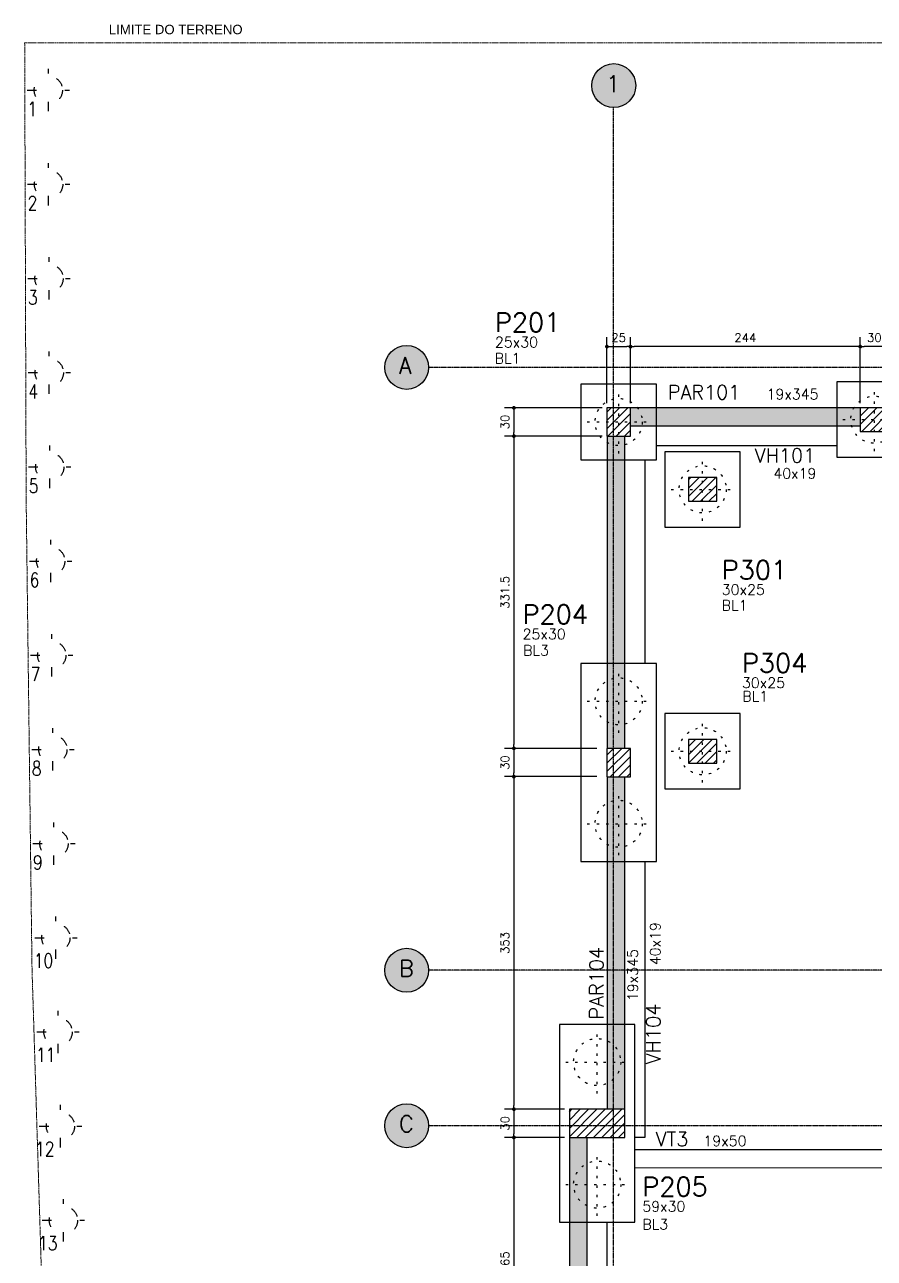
# Model space of a CAD drawing. Extents: x -39962 to 15224, y 23445 to 41277.
# Drawn here: x 203 to 1105, y 30134 to 31443 of the extents above; entities that cross this region are included whole.
import ezdxf

# ---------------------------------------------------------------- set-up
doc = ezdxf.new("R2010")
doc.units = 0
for name, pattern in [('AXES', [0.54, 0.3, -0.08, 0.08, -0.08]), ('Double dash', [55, 20, -5, 10, -5, 10, -5]), ('ESTILO_TQS_0002', [0.4, 0.1, -0.3])]:
    doc.linetypes.add(name, pattern=pattern)
doc.layers.get('0').update_dxf_attribs({"linetype": 'CONTINUOUS'})
doc.layers.get('Defpoints').update_dxf_attribs({"linetype": 'CONTINUOUS'})
for name, color, linetype in [('228', 2, 'CONTINUOUS'), ('BLOCO', 3, 'CONTINUOUS'), ('COTA', 1, 'CONTINUOUS'), ('EIXOS', 1, 'AXES'), ('ESTACA', 1, 'ESTILO_TQS_0002'), ('H3', 253, 'CONTINUOUS'), ('H4', 254, 'CONTINUOUS'), ('H5', 1, 'CONTINUOUS'), ('IND-EIXOS', 2, 'CONTINUOUS'), ('P-D', 2, 'CONTINUOUS'), ('P-M', 5, 'CONTINUOUS'), ('P-N', 5, 'CONTINUOUS'), ('PIL-N', 4, 'CONTINUOUS'), ('TEXT-EIXOS', 3, 'CONTINUOUS'), ('VIG-D', 2, 'CONTINUOUS'), ('VIG-N', 4, 'CONTINUOUS'), ('VIGA', 3, 'CONTINUOUS')]:
    doc.layers.add(name, color=color, linetype=linetype)
doc.layers.add('GEN-___-___-TXT', color=7, linetype='CONTINUOUS', lineweight=9)
doc.layers.add('TLV-DVI-___-CNT', color=7, linetype='Double dash', lineweight=9)
doc.styles.add('Arial_8', font='arial.ttf', dxfattribs={"height": 87.5})
doc.styles.add('COTA', font='romans.shx')
doc.styles.add('Solodactha', font='romans.shx', dxfattribs={"width": 0.8})
doc.styles.get("Standard").update_dxf_attribs({"font": 'ROMANS.SHX'})
doc.dimstyles.new('forma', dxfattribs={"dimscale": 5, "dimtxt": 1.8, "dimasz": 0.8, "dimexe": 2, "dimexo": 1, "dimgap": 1, "dimtad": 1, "dimdec": 1, "dimzin": 9, "dimdsep": 46, "dimtxsty": 'COTA', "dimblk1": 'DOT', "dimblk2": 'DOT', "dimsah": 1, "dimcen": 0, "dimdle": 1, "dimclrd": 256, "dimclre": 256, "dimclrt": 2, "dimadec": 0, "dimazin": 0, "dimtfac": 1, "dimtdec": 0, "dimtmove": 0, "dimatfit": 3, "dimfxl": 1, "dimtolj": 1, "dimtzin": 0, "dimarcsym": 0})
pattern_1 = [(45, (0, 0), (-4.4194174, 4.4194174), [])]

# ---------------------------------------------------------------- blocks, each defined once
blk = doc.blocks.new('_EST50')
at = {"layer": 'ESTACA', "linetype": 'ESTILO_TQS_0002'}
for p, q in [((0, -1.333), (0, 1.333)), ((-1.333, 0), (1.333, 0))]:
    blk.add_line(p, q, dxfattribs=at)
blk.add_circle((0, 0), 1, dxfattribs=at)
blk = doc.blocks.new('_Dot')
at = {"color": 0, "linetype": 'ByBlock', "lineweight": -2}
blk.add_line((-0.5, 0), (-1, 0), dxfattribs=at)
at = {"color": 0, "linetype": 'ByBlock', "const_width": 0.5}
blk.add_lwpolyline([(-0.25, 0, 1), (0.25, 0, 1)], format="xyb", close=True, dxfattribs=at)
blk = doc.blocks.new('*D62')
at = {"layer": 'COTA', "lineweight": -2, "transparency": 16777216}
for p, q in [((821.4, 31041.6), (821.4, 31111.6)), ((846.4, 31041.6), (846.4, 31111.6)), ((825.4, 31101.6), (842.4, 31101.6))]:
    blk.add_line(p, q, dxfattribs=at)
at = {"layer": 'Defpoints', "color": 0, "transparency": 16777216}
for p in [(846.4, 31101.6), (821.4, 31036.6), (846.4, 31036.6)]:
    blk.add_point(p, dxfattribs=at)
at = {"layer": 'COTA', "lineweight": -2, "transparency": 16777216, "xscale": 4, "yscale": 4, "zscale": 4, "rotation": 180}
blk.add_blockref('_Dot', (821.4, 31101.6), dxfattribs=at)
at = {"layer": 'COTA', "lineweight": -2, "transparency": 16777216, "xscale": 4, "yscale": 4, "zscale": 4}
blk.add_blockref('_Dot', (846.4, 31101.6), dxfattribs=at)
at = {"layer": 'COTA', "color": 2, "transparency": 16777216, "insert": (833.9, 31111.1), "char_height": 9, "attachment_point": 5, "style": 'COTA'}
blk.add_mtext('\\A1;25 ', dxfattribs=at)
blk = doc.blocks.new('*D65')
at = {"layer": 'COTA', "lineweight": -2, "transparency": 16777216}
for p, q in [((816.4, 31036.6), (712.6, 31036.6)), ((722.6, 31032.6), (722.6, 31010.6)), ((816.5, 31006.6), (712.6, 31006.6))]:
    blk.add_line(p, q, dxfattribs=at)
at = {"layer": 'Defpoints', "color": 0, "transparency": 16777216}
for p in [(821.4, 31036.6), (722.6, 31006.6), (821.5, 31006.6)]:
    blk.add_point(p, dxfattribs=at)
at = {"layer": 'COTA', "lineweight": -2, "transparency": 16777216, "xscale": 4, "yscale": 4, "zscale": 4}
for p, rotation in [((722.6, 31036.6), 90), ((722.6, 31006.6), 270)]:
    blk.add_blockref('_Dot', p, dxfattribs=dict(at, rotation=rotation))
at = {"layer": 'COTA', "color": 2, "transparency": 16777216, "insert": (713.1, 31021.6), "char_height": 9, "attachment_point": 5, "rotation": 90, "style": 'COTA'}
blk.add_mtext('\\A1;30 ', dxfattribs=at)
blk = doc.blocks.new('*D66')
at = {"layer": 'COTA', "lineweight": -2, "transparency": 16777216}
for p, q in [((816.5, 31006.6), (712.6, 31006.6)), ((722.6, 31002.6), (722.6, 30679.1)), ((810.5, 30675.1), (712.6, 30675.1))]:
    blk.add_line(p, q, dxfattribs=at)
at = {"layer": 'Defpoints', "color": 0, "transparency": 16777216}
for p in [(821.5, 31006.6), (722.6, 30675.1), (815.5, 30675.1)]:
    blk.add_point(p, dxfattribs=at)
at = {"layer": 'COTA', "lineweight": -2, "transparency": 16777216, "xscale": 4, "yscale": 4, "zscale": 4}
for p, rotation in [((722.6, 31006.6), 90), ((722.6, 30675.1), 270)]:
    blk.add_blockref('_Dot', p, dxfattribs=dict(at, rotation=rotation))
at = {"layer": 'COTA', "color": 2, "transparency": 16777216, "insert": (713.1, 30840.8), "char_height": 9, "attachment_point": 5, "rotation": 90, "style": 'COTA'}
blk.add_mtext('\\A1;331.5 ', dxfattribs=at)
blk = doc.blocks.new('*D67')
at = {"layer": 'COTA', "lineweight": -2, "transparency": 16777216}
for p, q in [((810.5, 30675.1), (712.6, 30675.1)), ((722.6, 30671.1), (722.6, 30649.1)), ((810.5, 30645.1), (712.6, 30645.1))]:
    blk.add_line(p, q, dxfattribs=at)
at = {"layer": 'Defpoints', "color": 0, "transparency": 16777216}
for p in [(815.5, 30675.1), (722.6, 30645.1), (815.5, 30645.1)]:
    blk.add_point(p, dxfattribs=at)
at = {"layer": 'COTA', "lineweight": -2, "transparency": 16777216, "xscale": 4, "yscale": 4, "zscale": 4}
for p, rotation in [((722.6, 30675.1), 90), ((722.6, 30645.1), 270)]:
    blk.add_blockref('_Dot', p, dxfattribs=dict(at, rotation=rotation))
at = {"layer": 'COTA', "color": 2, "transparency": 16777216, "insert": (713.1, 30660.1), "char_height": 9, "attachment_point": 5, "rotation": 90, "style": 'COTA'}
blk.add_mtext('\\A1;30 ', dxfattribs=at)
blk = doc.blocks.new('*D68')
at = {"layer": 'COTA', "lineweight": -2, "transparency": 16777216}
for p, q in [((810.5, 30645.1), (712.6, 30645.1)), ((722.6, 30641.1), (722.6, 30296.1)), ((776.5, 30292.1), (712.6, 30292.1))]:
    blk.add_line(p, q, dxfattribs=at)
at = {"layer": 'Defpoints', "color": 0, "transparency": 16777216}
for p in [(815.5, 30645.1), (722.6, 30292.1), (781.5, 30292.1)]:
    blk.add_point(p, dxfattribs=at)
at = {"layer": 'COTA', "lineweight": -2, "transparency": 16777216, "xscale": 4, "yscale": 4, "zscale": 4}
for p, rotation in [((722.6, 30645.1), 90), ((722.6, 30292.1), 270)]:
    blk.add_blockref('_Dot', p, dxfattribs=dict(at, rotation=rotation))
at = {"layer": 'COTA', "color": 2, "transparency": 16777216, "insert": (713.1, 30468.6), "char_height": 9, "attachment_point": 5, "rotation": 90, "style": 'COTA'}
blk.add_mtext('\\A1;353 ', dxfattribs=at)
blk = doc.blocks.new('*D69')
at = {"layer": 'COTA', "lineweight": -2, "transparency": 16777216}
for p, q in [((776.5, 30292.1), (712.6, 30292.1)), ((722.6, 30288.1), (722.6, 30266.1)), ((776.5, 30262.1), (712.6, 30262.1))]:
    blk.add_line(p, q, dxfattribs=at)
at = {"layer": 'Defpoints', "color": 0, "transparency": 16777216}
for p in [(781.5, 30292.1), (722.6, 30262.1), (781.5, 30262.1)]:
    blk.add_point(p, dxfattribs=at)
at = {"layer": 'COTA', "lineweight": -2, "transparency": 16777216, "xscale": 4, "yscale": 4, "zscale": 4}
for p, rotation in [((722.6, 30292.1), 90), ((722.6, 30262.1), 270)]:
    blk.add_blockref('_Dot', p, dxfattribs=dict(at, rotation=rotation))
at = {"layer": 'COTA', "color": 2, "transparency": 16777216, "insert": (713.1, 30277.1), "char_height": 9, "attachment_point": 5, "rotation": 90, "style": 'COTA'}
blk.add_mtext('\\A1;30 ', dxfattribs=at)
blk = doc.blocks.new('*D70')
at = {"layer": 'COTA', "lineweight": -2, "transparency": 16777216}
for p, q in [((776.5, 30262.1), (712.6, 30262.1)), ((722.6, 30258.1), (722.6, 30001.1)), ((775.5, 29997.1), (712.6, 29997.1))]:
    blk.add_line(p, q, dxfattribs=at)
at = {"layer": 'Defpoints', "color": 0, "transparency": 16777216}
for p in [(781.5, 30262.1), (722.6, 29997.1), (780.5, 29997.1)]:
    blk.add_point(p, dxfattribs=at)
at = {"layer": 'COTA', "lineweight": -2, "transparency": 16777216, "xscale": 4, "yscale": 4, "zscale": 4}
for p, rotation in [((722.6, 30262.1), 90), ((722.6, 29997.1), 270)]:
    blk.add_blockref('_Dot', p, dxfattribs=dict(at, rotation=rotation))
at = {"layer": 'COTA', "color": 2, "transparency": 16777216, "insert": (713.1, 30129.6), "char_height": 9, "attachment_point": 5, "rotation": 90, "style": 'COTA'}
blk.add_mtext('\\A1;265 ', dxfattribs=at)
blk = doc.blocks.new('Family - ___-2103959-PLANTA INFERIOR 2')
at = {"layer": 'TLV-DVI-___-CNT', "color": 1, "true_color": 0xff0000}
for p, q in [((-48652, 10030), (-48636, 5184)), ((-34123, 10030), (-48652, 10030)), ((-48636, 5184), (-48574, 209)), ((-48574, 209), (-48253, -10145))]:
    blk.add_line(p, q, dxfattribs=at)
blk = doc.blocks.new('A$C8a1ee3b4')
at = {"layer": 'TLV-DVI-___-CNT', "color": 1, "true_color": 0xff0000, "xscale": 0.1, "yscale": 0.1, "zscale": 0.1}
blk.add_blockref('Family - ___-2103959-PLANTA INFERIOR 2', (4865.2, 1037.1), dxfattribs=at)
at = {"layer": 'GEN-___-___-TXT', "insert": (89.4, 2059.4), "char_height": 10, "width": 174.768, "attachment_point": 1, "style": 'Arial_8'}
blk.add_mtext('LIMITE DO TERRENO', dxfattribs=at)
blk = doc.blocks.new('*D31')
at = {"layer": 'COTA', "lineweight": -2, "transparency": 16777216}
for p, q in [((1090.4, 31041.6), (1090.4, 31111.6)), ((1120.4, 31041.6), (1120.4, 31111.6)), ((1116.4, 31101.6), (1094.4, 31101.6))]:
    blk.add_line(p, q, dxfattribs=at)
at = {"layer": 'Defpoints', "color": 0, "transparency": 16777216}
for p in [(1090.4, 31101.6), (1090.4, 31036.6), (1120.4, 31036.6)]:
    blk.add_point(p, dxfattribs=at)
at = {"layer": 'COTA', "lineweight": -2, "transparency": 16777216, "xscale": 4, "yscale": 4, "zscale": 4, "rotation": 180}
blk.add_blockref('_Dot', (1090.4, 31101.6), dxfattribs=at)
at = {"layer": 'COTA', "lineweight": -2, "transparency": 16777216, "xscale": 4, "yscale": 4, "zscale": 4}
blk.add_blockref('_Dot', (1120.4, 31101.6), dxfattribs=at)
at = {"layer": 'COTA', "color": 2, "transparency": 16777216, "insert": (1105.4, 31111.1), "char_height": 9, "attachment_point": 5, "style": 'COTA'}
blk.add_mtext('\\A1;30 ', dxfattribs=at)
blk = doc.blocks.new('*D32')
at = {"layer": 'COTA', "lineweight": -2, "transparency": 16777216}
for p, q in [((846.4, 31041.6), (846.4, 31111.6)), ((1090.4, 31041.6), (1090.4, 31111.6)), ((1086.4, 31101.6), (850.4, 31101.6))]:
    blk.add_line(p, q, dxfattribs=at)
at = {"layer": 'Defpoints', "color": 0, "transparency": 16777216}
for p in [(846.4, 31101.6), (846.4, 31036.6), (1090.4, 31036.6)]:
    blk.add_point(p, dxfattribs=at)
at = {"layer": 'COTA', "lineweight": -2, "transparency": 16777216, "xscale": 4, "yscale": 4, "zscale": 4, "rotation": 180}
blk.add_blockref('_Dot', (846.4, 31101.6), dxfattribs=at)
at = {"layer": 'COTA', "lineweight": -2, "transparency": 16777216, "xscale": 4, "yscale": 4, "zscale": 4}
blk.add_blockref('_Dot', (1090.4, 31101.6), dxfattribs=at)
at = {"layer": 'COTA', "color": 2, "transparency": 16777216, "insert": (968.4, 31111.1), "char_height": 9, "attachment_point": 5, "style": 'COTA'}
blk.add_mtext('\\A1;244 ', dxfattribs=at)
blk = doc.blocks.new('A$Cf0c44242')
at = {"layer": 'ESTACA'}
for p, q in [((-13.723, 16.339), (-13.723, 16.789)), ((-13.948, 16.564), (-13.498, 16.564)), ((-13.72, 15.339), (-13.72, 15.789)), ((-13.945, 15.564), (-13.495, 15.564)), ((-13.716, 14.339), (-13.716, 14.789)), ((-13.941, 14.564), (-13.491, 14.564)), ((-13.713, 13.339), (-13.713, 13.789)), ((-13.938, 13.564), (-13.488, 13.564)), ((-13.708, 12.339), (-13.708, 12.789)), ((-13.933, 12.564), (-13.483, 12.564)), ((-13.698, 11.339), (-13.698, 11.789)), ((-13.923, 11.564), (-13.473, 11.564)), ((-13.687, 10.339), (-13.687, 10.789)), ((-13.912, 10.564), (-13.462, 10.564)), ((-13.675, 9.34), (-13.675, 9.79)), ((-13.9, 9.565), (-13.45, 9.565)), ((-13.663, 8.34), (-13.663, 8.79)), ((-13.888, 8.565), (-13.438, 8.565)), ((-13.643, 7.34), (-13.643, 7.79)), ((-13.868, 7.565), (-13.418, 7.565)), ((-13.62, 6.34), (-13.62, 6.79)), ((-13.845, 6.565), (-13.395, 6.565)), ((-13.594, 5.34), (-13.594, 5.79)), ((-13.819, 5.565), (-13.369, 5.565)), ((-13.563, 4.341), (-13.563, 4.791)), ((-13.788, 4.566), (-13.338, 4.566))]:
    blk.add_line(p, q, dxfattribs=at)
for centre in [(-13.723, 16.564), (-13.72, 15.564), (-13.716, 14.564), (-13.713, 13.564), (-13.708, 12.564), (-13.698, 11.564), (-13.687, 10.564), (-13.675, 9.565), (-13.663, 8.565), (-13.643, 7.565), (-13.62, 6.565), (-13.594, 5.565), (-13.563, 4.566)]:
    blk.add_circle(centre, 0.15, dxfattribs=at)
at = {"layer": 'ESTACA', "style": 'Solodactha', "width": 0.8}
for s, p in [('12', (-13.863, 5.248)), ('13', (-13.832, 4.248))]:
    blk.add_text(s, height=0.15, dxfattribs=at).set_placement(p)
at = {"layer": 'ESTACA', "char_height": 0.15, "width": 0.29017, "attachment_point": 1, "style": 'Solodactha'}
for s, insert in [('1', (-13.946, 16.438)), ('2', (-13.943, 15.438)), ('3', (-13.939, 14.438)), ('4', (-13.936, 13.438)), ('5', (-13.931, 12.438)), ('6', (-13.921, 11.438)), ('7', (-13.91, 10.438)), ('8', (-13.898, 9.438)), ('9', (-13.886, 8.438)), ('10', (-13.877, 7.397)), ('11', (-13.854, 6.397))]:
    blk.add_mtext(s, dxfattribs=dict(at, insert=insert))

msp = doc.modelspace()

# ---------------------------------------------------------------- hatches: boundary and pattern name
at = {"layer": 'H3'}
for points in [[(1090.35, 31036.59), (846.35, 31036.59), (846.35, 31017.59), (1090.35, 31017.59)], [(840.51, 31006.59), (821.51, 31006.59), (821.51, 30675.09), (840.51, 30675.09)], [(840.51, 30645.09), (821.51, 30645.09), (821.51, 30292.09), (840.51, 30292.09)], [(800.51, 30262.09), (781.51, 30262.09), (781.51, 29997.09), (800.51, 29997.09)]]:
    msp.add_hatch(color=256, dxfattribs=at).paths.add_polyline_path(points)
at = {"layer": 'H4'}
h = msp.add_hatch(color=256, dxfattribs=at)
edge = h.paths.add_edge_path()
edge.add_arc((828.66, 31378.64), 23.33, 0, 360)
h = msp.add_hatch(color=256, dxfattribs=at)
edge = h.paths.add_edge_path()
edge.add_arc((608.72, 31079.59), 23.33, 0, 360)
h = msp.add_hatch(color=256, dxfattribs=at)
edge = h.paths.add_edge_path()
edge.add_arc((608.72, 30439.56), 23.33, 0, 360)
h = msp.add_hatch(color=256, dxfattribs=at)
edge = h.paths.add_edge_path()
edge.add_arc((608.72, 30274.56), 23.33, 0, 360)
at = {"layer": 'H5'}
h = msp.add_hatch(dxfattribs=at)
h.set_pattern_fill('ANSI31', color=256, scale=50, style=0)
h.set_pattern_definition([(45, (10.838, -16), (-4.4194174, 4.4194174), [])])
h.paths.add_polyline_path([(821.35, 31006.59), (846.35, 31006.59), (846.35, 31036.59), (821.35, 31036.59)])
h = msp.add_hatch(dxfattribs=at)
h.set_pattern_fill('ANSI31', color=256, scale=50, style=0)
h.set_pattern_definition([(45, (7e-12, -3005), (-4.4194174, 4.4194174), [])])
h.paths.add_polyline_path([(1090.35, 31011.59), (1120.35, 31011.59), (1120.35, 31036.59), (1090.35, 31036.59)])
h = msp.add_hatch(dxfattribs=at)
h.set_pattern_fill('ANSI31', color=256, scale=50, style=0)
h.set_pattern_definition(pattern_1)
h.paths.add_polyline_path([(908.01, 30937.59), (938.01, 30937.59), (938.01, 30962.59), (908.01, 30962.59)])
h = msp.add_hatch(dxfattribs=at)
h.set_pattern_fill('ANSI31', color=256, scale=50, style=0)
h.set_pattern_definition(pattern_1)
h.paths.add_polyline_path([(908.01, 30659.59), (938.01, 30659.59), (938.01, 30684.59), (908.01, 30684.59)])
h = msp.add_hatch(dxfattribs=at)
h.set_pattern_fill('ANSI31', color=256, scale=50, style=0)
h.set_pattern_definition([(45, (10.838, 0), (-4.4194174, 4.4194174), [])])
h.paths.add_polyline_path([(821.35, 30645.09), (846.35, 30645.09), (846.35, 30675.09), (821.35, 30675.09)])
h = msp.add_hatch(dxfattribs=at)
h.set_pattern_fill('ANSI31', color=256, scale=50, style=0)
h.set_pattern_definition([(45, (5, 0), (-4.4194174, 4.4194174), [])])
h.paths.add_polyline_path([(781.51, 30262.09), (840.51, 30262.09), (840.51, 30292.09), (781.51, 30292.09)])

# ---------------------------------------------------------------- linework, layer by layer
at = {"layer": 'BLOCO', "linetype": 'Continuous'}
for points in [[(1065.35, 30984.09), (1145.35, 30984.09), (1145.35, 31064.09), (1065.35, 31064.09), (1065.35, 30984.09)], [(793.85, 30981.59), (873.85, 30981.59), (873.85, 31061.59), (793.85, 31061.59), (793.85, 30981.59)], [(883.01, 30910.09), (963.01, 30910.09), (963.01, 30990.09), (883.01, 30990.09), (883.01, 30910.09)], [(873.85, 30555.09), (873.85, 30765.09), (793.85, 30765.09), (793.85, 30555.09), (873.85, 30555.09)], [(883.01, 30632.09), (963.01, 30632.09), (963.01, 30712.09), (883.01, 30712.09), (883.01, 30632.09)], [(851.01, 30172.09), (851.01, 30382.09), (771.01, 30382.09), (771.01, 30172.09), (851.01, 30172.09)]]:
    msp.add_lwpolyline(points, dxfattribs=at)
at = {"layer": 'EIXOS', "color": 244, "true_color": 0x991b1e}
for p, q in [((828.51, 29634.64), (828.51, 31355.31)), ((3320.81, 31079.59), (632.05, 31079.59)), ((3320.81, 30439.59), (632.05, 30439.59)), ((3320.81, 30274.59), (632.05, 30274.59))]:
    msp.add_line(p, q, dxfattribs=at)
at = {"layer": 'IND-EIXOS'}
for centre in [(828.66, 31378.64), (608.72, 31079.59), (608.72, 30439.56), (608.72, 30274.56)]:
    msp.add_circle(centre, 23.33, dxfattribs=at)
at = {"layer": 'P-M', "linetype": 'Continuous'}
msp.add_lwpolyline([(1090.35, 31011.59), (1120.35, 31011.59), (1120.35, 31036.59), (1090.35, 31036.59), (1090.35, 31011.59)], dxfattribs=at)
at = {"layer": 'P-N', "linetype": 'Continuous'}
for points in [[(821.35, 31006.59), (846.35, 31006.59), (846.35, 31036.59), (821.35, 31036.59), (821.35, 31006.59)], [(908.01, 30937.59), (938.01, 30937.59), (938.01, 30962.59), (908.01, 30962.59), (908.01, 30937.59)], [(908.01, 30659.59), (938.01, 30659.59), (938.01, 30684.59), (908.01, 30684.59), (908.01, 30659.59)], [(821.35, 30645.09), (846.35, 30645.09), (846.35, 30675.09), (821.35, 30675.09), (821.35, 30645.09)], [(781.51, 30262.09), (840.51, 30262.09), (840.51, 30292.09), (781.51, 30292.09), (781.51, 30262.09)]]:
    msp.add_lwpolyline(points, dxfattribs=at)
at = {"layer": 'VIGA'}
for p, q in [((1090.35, 31036.59), (846.35, 31036.59)), ((846.35, 31017.59), (1090.35, 31017.59)), ((821.51, 31006.59), (821.51, 30675.09)), ((840.51, 30675.09), (840.51, 31006.59)), ((873.85, 30996.59), (1065.35, 30996.59)), ((861.51, 30981.59), (861.51, 30765.09)), ((821.51, 30645.09), (821.51, 30292.09)), ((840.51, 30292.09), (840.51, 30645.09)), ((861.51, 30555.09), (861.51, 30262.09)), ((781.51, 30262.09), (781.51, 29997.09)), ((800.51, 29997.09), (800.51, 30262.09)), ((861.51, 30262.09), (851.01, 30262.09)), ((1148.51, 30249.1), (851.01, 30249.13)), ((851.01, 30230.01), (1148.51, 30230.17)), ((821.51, 30022.09), (821.51, 30172.09))]:
    msp.add_line(p, q, dxfattribs=at)

# ---------------------------------------------------------------- block references
at = {"layer": '228', "linetype": 'Continuous', "xscale": 25, "yscale": 25}
for p in [(833.85, 31021.59), (1105.35, 31024.09), (923.01, 30950.09), (833.85, 30725.09), (923.01, 30672.09), (833.85, 30595.09), (811.01, 30342.09), (811.01, 30212.09)]:
    msp.add_blockref('_EST50', p, dxfattribs=at)
at = {"layer": 'COTA', "xscale": 100, "yscale": 100, "zscale": 100}
msp.add_blockref('A$Cf0c44242', (1600.51, 29717.59), dxfattribs=at)
at = {"layer": 'VIGA'}
msp.add_blockref('A$C8a1ee3b4', (203.06, 29383.83), dxfattribs=at)

# ---------------------------------------------------------------- texts
at = {"layer": 'P-D', "linetype": 'Continuous'}
for s, p in [('25x30', (702.46, 31100.83)), ('BL1', (702.15, 31083.64)), ('30x25', (943.32, 30838.13)), ('BL1', (943.2, 30821.38)), ('25x30', (731.84, 30790.96)), ('BL3', (732.42, 30773.67)), ('30x25', (964.77, 30739.24)), ('BL1', (965.18, 30724.96)), ('59x30', (859, 30183.41)), ('BL3', (859.05, 30164.47))]:
    msp.add_text(s, height=11, dxfattribs=at).set_placement(p)
at = {"layer": 'PIL-N', "linetype": 'Continuous'}
for s, p in [('P201', (702.46, 31117.33)), ('P301', (943.32, 30854.63)), ('P204', (731.84, 30807.46)), ('P304', (964.77, 30755.74)), ('P205', (859, 30199.91))]:
    msp.add_text(s, height=20, dxfattribs=at).set_placement(p)
at = {"layer": 'TEXT-EIXOS'}
for s, p in [('1', (820.49, 31371.88)), ('A', (600.55, 31072.83)), ('B', (600.55, 30432.8)), ('C', (600.55, 30267.8))]:
    msp.add_text(s, height=17.5, dxfattribs=at).set_placement(p)
at = {"layer": 'VIG-D', "linetype": 'Continuous'}
for s, p in [('19x345', (990.93, 31045.64)), ('40x19', (998.12, 30961.47)), ('19x50', (923.85, 30252.96))]:
    msp.add_text(s, height=11, dxfattribs=at).set_placement(p)
for s, p in [('40x19', (878.14, 30444.88)), ('19x345', (854.26, 30406.84))]:
    msp.add_text(s, height=11, rotation=90, dxfattribs=at).set_placement(p)
at = {"layer": 'VIG-N', "linetype": 'Continuous'}
for s, p in [('PAR101', (885.93, 31045.64)), ('VH101', (978.29, 30978.45)), ('VT3', (873.16, 30252.96))]:
    msp.add_text(s, height=15, dxfattribs=at).set_placement(p)
for s, p in [('PAR104', (817.76, 30387.34)), ('VH104', (878.14, 30339.88))]:
    msp.add_text(s, height=15, rotation=90, dxfattribs=at).set_placement(p)

# ---------------------------------------------------------------- dimensions: what is measured, and where the dimension line sits
at = {"layer": 'COTA'}
for base, p1, p2, override, picture, middle in [((846.35, 31101.56), (821.35, 31036.59), (846.35, 31036.59), {"dimpost": ' '}, '*D62', (833.85, 31111.06)), ((846.35, 31101.56), (1090.35, 31036.59), (846.35, 31036.59), {"dimpost": ' ', "dimtmove": 1}, '*D32', (968.35, 31111.06)), ((1090.35, 31101.56), (1120.35, 31036.59), (1090.35, 31036.59), {"dimpost": ' ', "dimtmove": 1}, '*D31', (1105.35, 31111.06))]:
    dim = msp.add_linear_dim(base=base, p1=p1, p2=p2, dimstyle='forma', override=override, dxfattribs=at)
    dim.commit()
    dim.dimension.update_dxf_attribs({"geometry": picture, "text_midpoint": middle})
for base, p1, p2, override, picture, middle in [((722.6, 31006.59), (821.35, 31036.59), (821.51, 31006.59), {"dimpost": ' '}, '*D65', (713.1, 31021.59)), ((722.6, 30675.09), (821.51, 31006.59), (815.51, 30675.09), {"dimpost": ' ', "dimtmove": 1}, '*D66', (713.1, 30840.84)), ((722.6, 30645.09), (815.51, 30675.09), (815.51, 30645.09), {"dimpost": ' ', "dimtmove": 1}, '*D67', (713.1, 30660.09)), ((722.6, 30292.09), (815.51, 30645.09), (781.51, 30292.09), {"dimpost": ' ', "dimtmove": 1}, '*D68', (713.1, 30468.59)), ((722.6, 30262.09), (781.51, 30292.09), (781.51, 30262.09), {"dimpost": ' ', "dimtmove": 1}, '*D69', (713.1, 30277.09)), ((722.6, 29997.09), (781.51, 30262.09), (780.51, 29997.09), {"dimpost": ' ', "dimtmove": 1}, '*D70', (713.1, 30129.59))]:
    dim = msp.add_linear_dim(base=base, p1=p1, p2=p2, angle=90, dimstyle='forma', override=override, dxfattribs=at)
    dim.commit()
    dim.dimension.update_dxf_attribs({"geometry": picture, "text_midpoint": middle})

doc.saveas('drawing.dxf')
